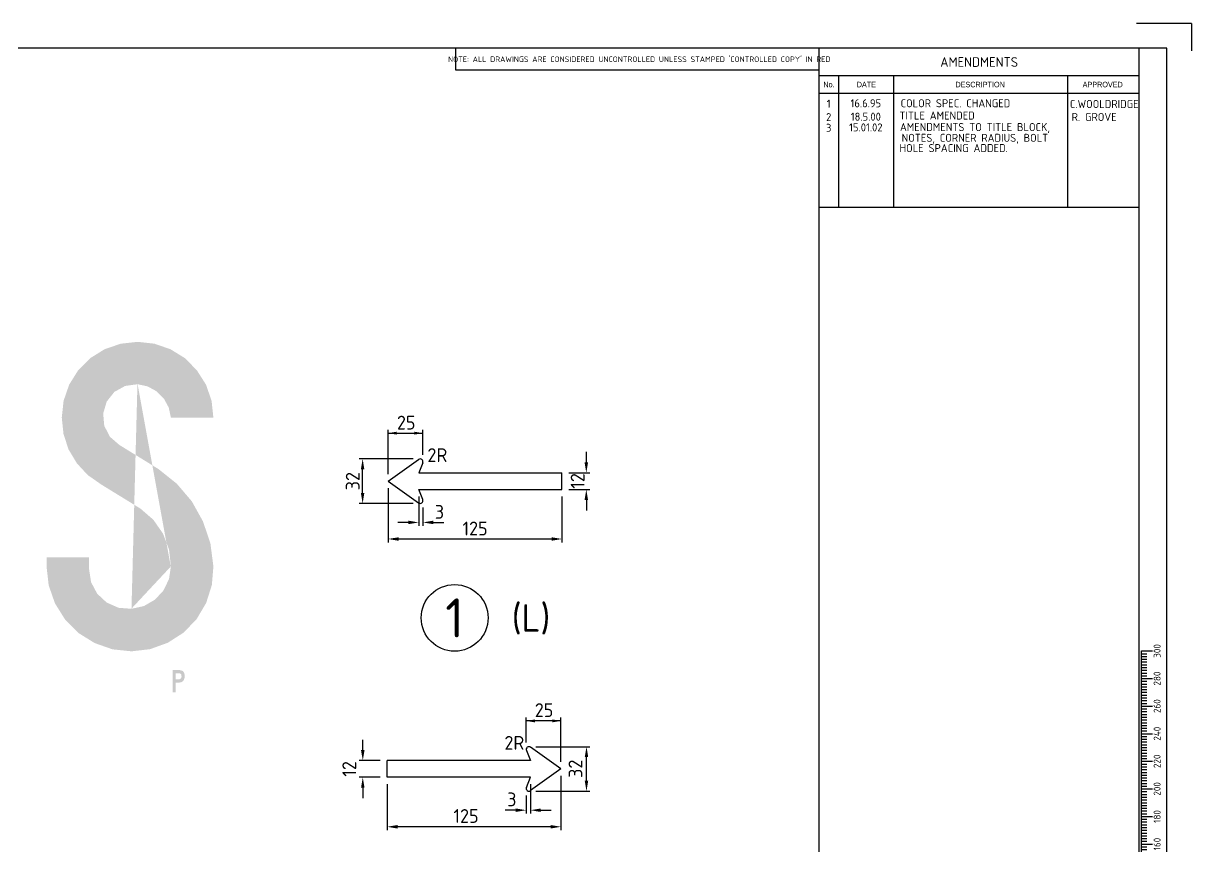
# Model space of a CAD drawing. Extents: x 0 to 1038, y -1303 to 297.
# Drawn here: x 208.3 to 420, y 147.8 to 297 of the extents above; entities that cross this region are included whole.
import ezdxf
from ezdxf.enums import TextEntityAlignment as Align

# ---------------------------------------------------------------- set-up
doc = ezdxf.new("R2010")
doc.units = 0
doc.linetypes.add('CENTERX2', pattern=[101.6, 63.5, -12.7, 12.7, -12.7])
doc.layers.get('0').update_dxf_attribs({"linetype": 'CONTINUOUS'})
for name, color, linetype in [('GREEN', 84, 'CONTINUOUS'), ('L18', 4, 'CONTINUOUS'), ('L25', 1, 'CONTINUOUS'), ('L35', 3, 'CONTINUOUS'), ('T25', 1, 'CONTINUOUS'), ('T50', 7, 'CONTINUOUS'), ('TBLK18', 4, 'CONTINUOUS'), ('TBLK25', 1, 'CONTINUOUS'), ('TBLK35', 3, 'CONTINUOUS'), ('TBLK50', 7, 'CONTINUOUS')]:
    doc.layers.add(name, color=color, linetype=linetype)
doc.styles.add('HELV', font='helv')
doc.styles.add('HELVL', font='helvl', dxfattribs={"width": 0.8})
doc.styles.add('ISO', font='iso3098b.shx')

# ---------------------------------------------------------------- blocks, each defined once
blk = doc.blocks.new('A3BBLK')
at = {"layer": 'TBLK25'}
for q in [(410, 297), (420, 292)]:
    blk.add_line((420, 297), q, dxfattribs=at)
at = {"layer": 'TBLK50'}
for p, q in [((415.5, 292.5), (13, 292.5)), ((352.5, 4.5), (352.5, 292.5)), ((415.5, 4.5), (415.5, 292.5))]:
    blk.add_line(p, q, dxfattribs=at)
blk = doc.blocks.new('A3_IN_VTBLK')
at = {"layer": 'TBLK35'}
for p, q in [((286.67, 288.5), (286.67, 292.5)), ((410.5, 57), (410.5, 292.5)), ((352.5, 288.5), (286.67, 288.5))]:
    blk.add_line(p, q, dxfattribs=at)
blk.add_blockref('A3BBLK', (0, 0))
at = {"color": 4, "style": 'ISO'}
for tag, p in [('MR_DIRECTORATE', (387.63, 68.74)), ('STREET_NAME', (387.63, 62.22)), ('SUBURB_&_POSTCODE', (387.63, 59.22))]:
    blk.add_attdef(tag, text='', height=1.5, dxfattribs=at).set_placement(p, align=Align.CENTER)
at = {"color": 1, "style": 'ISO'}
blk.add_attdef('MR_BRANCH', text='', height=2, dxfattribs=at).set_placement((387.63, 65.34), align=Align.CENTER)
for tag, p in [('FILE_NUMBER', (374.52, 53.49)), ('DESIGNED_/_DRAWN', (374.52, 48.49)), ('VERIFIED', (374.52, 43.49)), ('APPROVED', (374.52, 38.49))]:
    blk.add_attdef(tag, p, '', height=2, dxfattribs=at)
at = {"layer": 'T25', "style": 'ISO'}
blk.add_attdef('LOCAL_AUTHORITY', (370.48, 16.73), '', height=1.25, dxfattribs=at)
at = {"layer": 'TBLK18', "style": 'ISO'}
blk.add_text("NOTE: ALL DRAWINGS ARE CONSIDERED UNCONTROLLED UNLESS STAMPED 'CONTROLLED COPY' IN RED", height=1, dxfattribs=at).set_placement((319.92, 290), align=Align.CENTER)
at = {"layer": 'TBLK25', "style": 'ISO'}
for tag, p in [('ROAD_SECTION', (384.5, 29.16)), ('SLK', (384.5, 26.11)), ('CHAINAGE', (384.5, 19.21)), ('DRG_TYPE_03', (360.51, 11.5)), ('DRG_TYPE_02', (360.51, 8.36)), ('DRG_TYPE_01', (360.3, 5.42))]:
    blk.add_attdef(tag, text='', height=1.75, dxfattribs=at).set_placement(p, align=Align.CENTER)
at = {"layer": 'TBLK35', "style": 'ISO', "width": 0.9}
for tag, p in [('ROAD_PROJECT&NUMBER', (384.5, 32.23)), ('DRAWING_DESCRIPTION', (384.5, 22.29))]:
    blk.add_attdef(tag, text='', height=2.5, dxfattribs=at).set_placement(p, align=Align.CENTER)
at = {"layer": 'TBLK50', "style": 'ISO'}
blk.add_attdef('DRG_NUMBER', (372.72, 6.02), '', height=5, dxfattribs=at)
blk = doc.blocks.new('A25')
at = {"color": 1, "linetype": 'ByBlock'}
blk.add_solid([(2.5, 0.42), (2.5, -0.42), (0, 0)], dxfattribs=at)
blk = doc.blocks.new('SCA4_3')
at = {"layer": 'L18'}
for p, q in [((-4.6, 86.51), (-2.6, 86.51)), ((-4.6, 11.51), (-4.6, 86.51)), ((-4.6, 86.01), (-3.6, 86.01)), ((-4.6, 85.51), (-3.6, 85.51)), ((-4.6, 85.01), (-3.6, 85.01)), ((-4.6, 84.51), (-3.6, 84.51)), ((-4.6, 84.01), (-3.6, 84.01)), ((-4.6, 83.51), (-3.6, 83.51)), ((-4.6, 83.01), (-3.6, 83.01)), ((-4.6, 82.51), (-3.6, 82.51)), ((-4.6, 82.01), (-3.6, 82.01)), ((-4.6, 81.51), (-2.6, 81.51)), ((-4.6, 81.01), (-3.6, 81.01)), ((-4.6, 80.51), (-3.6, 80.51)), ((-4.6, 80.01), (-3.6, 80.01)), ((-4.6, 79.51), (-3.6, 79.51)), ((-4.6, 79.01), (-3.6, 79.01)), ((-4.6, 78.51), (-3.6, 78.51)), ((-4.6, 78.01), (-3.6, 78.01)), ((-4.6, 77.51), (-3.6, 77.51)), ((-4.6, 77.01), (-3.6, 77.01)), ((-4.6, 76.51), (-2.6, 76.51)), ((-4.6, 76.01), (-3.6, 76.01)), ((-4.6, 75.51), (-3.6, 75.51)), ((-4.6, 75.01), (-3.6, 75.01)), ((-4.6, 74.51), (-3.6, 74.51)), ((-4.6, 74.01), (-3.6, 74.01)), ((-4.6, 73.51), (-3.6, 73.51)), ((-4.6, 73.01), (-3.6, 73.01)), ((-4.6, 72.51), (-3.6, 72.51)), ((-4.6, 72.01), (-3.6, 72.01)), ((-4.6, 71.51), (-2.6, 71.51)), ((-4.6, 71.01), (-3.6, 71.01)), ((-4.6, 70.51), (-3.6, 70.51)), ((-4.6, 70.01), (-3.6, 70.01)), ((-4.6, 69.51), (-3.6, 69.51)), ((-4.6, 69.01), (-3.6, 69.01)), ((-4.6, 68.51), (-3.6, 68.51)), ((-4.6, 68.01), (-3.6, 68.01)), ((-4.6, 67.51), (-3.6, 67.51)), ((-4.6, 67.01), (-3.6, 67.01)), ((-4.6, 66.51), (-2.6, 66.51)), ((-4.6, 66.01), (-3.6, 66.01)), ((-4.6, 65.51), (-3.6, 65.51)), ((-4.6, 65.01), (-3.6, 65.01)), ((-4.6, 64.51), (-3.6, 64.51)), ((-4.6, 64.01), (-3.6, 64.01)), ((-4.6, 63.51), (-3.6, 63.51)), ((-4.6, 63.01), (-3.6, 63.01)), ((-4.6, 62.51), (-3.6, 62.51)), ((-4.6, 62.01), (-3.6, 62.01)), ((-4.6, 61.51), (-2.6, 61.51)), ((-4.6, 61.01), (-3.6, 61.01)), ((-4.6, 60.51), (-3.6, 60.51)), ((-4.6, 60.01), (-3.6, 60.01)), ((-4.6, 59.51), (-3.6, 59.51)), ((-4.6, 59.01), (-3.6, 59.01)), ((-4.6, 58.51), (-3.6, 58.51)), ((-4.6, 58.01), (-3.6, 58.01)), ((-4.6, 57.51), (-3.6, 57.51)), ((-4.6, 57.01), (-3.6, 57.01)), ((-4.6, 56.51), (-2.6, 56.51)), ((-4.6, 56.01), (-3.6, 56.01)), ((-4.6, 55.51), (-3.6, 55.51)), ((-4.6, 55.01), (-3.6, 55.01)), ((-4.6, 54.51), (-3.6, 54.51)), ((-4.6, 54.01), (-3.6, 54.01)), ((-4.6, 53.51), (-3.6, 53.51)), ((-4.6, 53.01), (-3.6, 53.01)), ((-4.6, 52.51), (-3.6, 52.51)), ((-4.6, 52.01), (-3.6, 52.01)), ((-4.6, 51.51), (-2.6, 51.51)), ((-4.6, 51.01), (-3.6, 51.01)), ((-4.6, 50.51), (-3.6, 50.51)), ((-4.6, 50.01), (-3.6, 50.01)), ((-4.6, 49.51), (-3.6, 49.51)), ((-4.6, 49.01), (-3.6, 49.01)), ((-4.6, 48.51), (-3.6, 48.51)), ((-4.6, 48.01), (-3.6, 48.01)), ((-4.6, 47.51), (-3.6, 47.51)), ((-4.6, 47.01), (-3.6, 47.01)), ((-4.6, 46.51), (-2.6, 46.51)), ((-4.6, 46.01), (-3.6, 46.01)), ((-4.6, 45.51), (-3.6, 45.51)), ((-4.6, 45.01), (-3.6, 45.01)), ((-4.6, 44.51), (-3.6, 44.51)), ((-4.6, 44.01), (-3.6, 44.01)), ((-4.6, 43.51), (-3.6, 43.51)), ((-4.6, 43.01), (-3.6, 43.01)), ((-4.6, 42.51), (-3.6, 42.51)), ((-4.6, 42.01), (-3.6, 42.01)), ((-4.6, 41.51), (-2.6, 41.51)), ((-4.6, 41.01), (-3.6, 41.01)), ((-4.6, 40.51), (-3.6, 40.51)), ((-4.6, 40.01), (-3.6, 40.01)), ((-4.6, 39.51), (-3.6, 39.51)), ((-4.6, 39.01), (-3.6, 39.01)), ((-4.6, 38.51), (-3.6, 38.51)), ((-4.6, 38.01), (-3.6, 38.01)), ((-4.6, 37.51), (-3.6, 37.51)), ((-4.6, 37.01), (-3.6, 37.01)), ((-4.6, 36.51), (-2.6, 36.51)), ((-4.6, 36.01), (-3.6, 36.01)), ((-4.6, 35.51), (-3.6, 35.51)), ((-4.6, 35.01), (-3.6, 35.01)), ((-4.6, 34.51), (-3.6, 34.51)), ((-4.6, 34.01), (-3.6, 34.01)), ((-4.6, 33.51), (-3.6, 33.51)), ((-4.6, 33.01), (-3.6, 33.01)), ((-4.6, 32.51), (-3.6, 32.51)), ((-4.6, 32.01), (-3.6, 32.01)), ((-4.6, 31.51), (-2.6, 31.51)), ((-4.6, 31.01), (-3.6, 31.01)), ((-4.6, 30.51), (-3.6, 30.51)), ((-4.6, 30.01), (-3.6, 30.01)), ((-4.6, 29.51), (-3.6, 29.51)), ((-4.6, 29.01), (-3.6, 29.01)), ((-4.6, 28.51), (-3.6, 28.51)), ((-4.6, 28.01), (-3.6, 28.01)), ((-4.6, 27.51), (-3.6, 27.51)), ((-4.6, 27.01), (-3.6, 27.01)), ((-4.6, 26.51), (-2.6, 26.51)), ((-4.6, 26.01), (-3.6, 26.01)), ((-4.6, 25.51), (-3.6, 25.51)), ((-4.6, 25.01), (-3.6, 25.01)), ((-4.6, 24.51), (-3.6, 24.51)), ((-4.6, 24.01), (-3.6, 24.01)), ((-4.6, 23.51), (-3.6, 23.51)), ((-4.6, 23.01), (-3.6, 23.01)), ((-4.6, 22.51), (-3.6, 22.51)), ((-4.6, 22.01), (-3.6, 22.01)), ((-4.6, 21.51), (-2.6, 21.51)), ((-4.6, 21.01), (-3.6, 21.01)), ((-4.6, 20.51), (-3.6, 20.51)), ((-4.6, 20.01), (-3.6, 20.01)), ((-4.6, 19.51), (-3.6, 19.51)), ((-4.6, 19.01), (-3.6, 19.01)), ((-4.6, 18.51), (-3.6, 18.51)), ((-4.6, 18.01), (-3.6, 18.01)), ((-4.6, 17.51), (-3.6, 17.51)), ((-4.6, 17.01), (-3.6, 17.01)), ((-4.6, 16.51), (-2.6, 16.51)), ((-4.6, 16.01), (-3.6, 16.01)), ((-4.6, 15.51), (-3.6, 15.51)), ((-4.6, 15.01), (-3.6, 15.01)), ((-4.6, 14.51), (-3.6, 14.51)), ((-4.6, 14.01), (-3.6, 14.01)), ((-4.6, 13.51), (-3.6, 13.51)), ((-4.6, 13.01), (-3.6, 13.01)), ((-4.6, 12.51), (-3.6, 12.51)), ((-4.6, 12.01), (-3.6, 12.01)), ((-4.6, 11.51), (-2.6, 11.51))]:
    blk.add_line(p, q, dxfattribs=at)
at = {"layer": 'L18', "style": 'ISO'}
for s, p in [('300', (-1.13, 86.51)), ('280', (-1.13, 81.51)), ('260', (-1.13, 76.51)), ('240', (-1.13, 71.51)), ('220', (-1.13, 66.51)), ('200', (-1.13, 61.51)), ('180', (-1.13, 56.51)), ('160', (-1.13, 51.51)), ('140', (-1.13, 46.51)), ('120', (-1.13, 41.51)), ('100', (-1.13, 36.51)), ('80', (-1.13, 31.51)), ('60', (-1.13, 26.51)), ('40', (-1.13, 21.51)), ('0', (-1.13, 11.51))]:
    blk.add_text(s, height=1.25, rotation=90, dxfattribs=at).set_placement(p, align=Align.CENTER)
blk.add_text('20mm', height=1.25, rotation=90, dxfattribs=at).set_placement((-1.13, 13.97))
at = {"layer": 'L18', "style": 'HELV', "width": 0.85}
blk.add_text('1:4', height=1.5, rotation=90, dxfattribs=at).set_placement((-1.75, 9.54), align=Align.RIGHT)

msp = doc.modelspace()

# ---------------------------------------------------------------- hatches: boundary and pattern name
at = {"layer": 'GREEN'}
h = msp.add_hatch(color=256, dxfattribs=at)
h.paths.add_polyline_path([(222.4, 213.43), (222.43, 213.43)], flags=17)
h.paths.add_polyline_path([(212.53, 200.23), (212.53, 198.58), (212.92, 195.15), (214.05, 191.9), (215.88, 188.97), (218.3, 186.52), (221.24, 184.69), (224.49, 183.55), (227.92, 183.19), (231.29, 183.58), (234.49, 184.74), (237.35, 186.57), (239.72, 189.02), (241.45, 191.96), (242.48, 195.2), (242.76, 198.58), (242.22, 202.76), (240.88, 206.72), (238.85, 210.38), (236.14, 213.56), (232.87, 216.18), (225.73, 220.59), (224.03, 222.06), (222.99, 224.05), (222.79, 226.29), (223.43, 228.45), (224.82, 230.21), (226.78, 231.29), (229.03, 231.6), (230.83, 231.21), (232.48, 230.31), (233.79, 228.99), (234.67, 227.37), (235.06, 225.54), (242.76, 225.54), (242.43, 228.61), (241.42, 231.52), (239.77, 234.12), (237.61, 236.32), (234.98, 237.94), (232.09, 238.94), (229.03, 239.28), (225.96, 238.94), (223.05, 237.94), (220.44, 236.32), (218.25, 234.12), (216.63, 231.52), (215.62, 228.61), (215.29, 225.54), (215.6, 222.6), (216.5, 219.82), (218.02, 217.27), (220, 215.13), (222.43, 213.43), (229.57, 209.04), (231.89, 207.03), (233.64, 204.51), (234.72, 201.65), (235.06, 198.58), (234.72, 196.31), (233.72, 194.22), (232.17, 192.55), (230.16, 191.39), (227.92, 190.9), (225.57, 191.08), (223.43, 192.03), (221.71, 193.63), (220.6, 195.72), (220.24, 198.04), (220.24, 200.23)])
h.paths.add_polyline_path([(225.7, 220.59), (225.73, 220.59)], flags=16)
edge = h.paths.add_edge_path(flags=16)
edge.add_line((227.92, 190.9), (227.89, 190.9))
edge.add_line((235.06, 198.58), (235.03, 198.58))
edge.add_line((229.03, 231.6), (229, 231.6))
h = msp.add_hatch(color=256, dxfattribs=at)
h.paths.add_polyline_path([(222.4, 213.43), (222.43, 213.43)], flags=17)
h.paths.add_polyline_path([(212.53, 200.23), (212.53, 198.58), (212.92, 195.15), (214.05, 191.9), (215.88, 188.97), (218.3, 186.52), (221.24, 184.69), (224.49, 183.55), (227.92, 183.19), (231.29, 183.58), (234.49, 184.74), (237.35, 186.57), (239.72, 189.02), (241.45, 191.96), (242.48, 195.2), (242.76, 198.58), (242.22, 202.76), (240.88, 206.72), (238.85, 210.38), (236.14, 213.56), (232.87, 216.18), (225.73, 220.59), (224.03, 222.06), (222.99, 224.05), (222.79, 226.29), (223.43, 228.45), (224.82, 230.21), (226.78, 231.29), (229.03, 231.6), (230.83, 231.21), (232.48, 230.31), (233.79, 228.99), (234.67, 227.37), (235.06, 225.54), (242.76, 225.54), (242.43, 228.61), (241.42, 231.52), (239.77, 234.12), (237.61, 236.32), (234.98, 237.94), (232.09, 238.94), (229.03, 239.28), (225.96, 238.94), (223.05, 237.94), (220.44, 236.32), (218.25, 234.12), (216.63, 231.52), (215.62, 228.61), (215.29, 225.54), (215.6, 222.6), (216.5, 219.82), (218.02, 217.27), (220, 215.13), (222.43, 213.43), (229.57, 209.04), (231.89, 207.03), (233.64, 204.51), (234.72, 201.65), (235.06, 198.58), (234.72, 196.31), (233.72, 194.22), (232.17, 192.55), (230.16, 191.39), (227.92, 190.9), (225.57, 191.08), (223.43, 192.03), (221.71, 193.63), (220.6, 195.72), (220.24, 198.04), (220.24, 200.23)])
h.paths.add_polyline_path([(225.7, 220.59), (225.73, 220.59)], flags=16)
edge = h.paths.add_edge_path(flags=16)
edge.add_line((227.92, 190.9), (227.89, 190.9))
edge.add_line((235.06, 198.58), (235.03, 198.58))
edge.add_line((229.03, 231.6), (229, 231.6))
at = {"layer": 'TBLK25', "linetype": 'CENTERX2'}
h = msp.add_hatch(color=256, dxfattribs=at)
h.paths.add_polyline_path([(236.62, 179.23), (236.55, 179.23)], flags=0)
edge = h.paths.add_edge_path(flags=16)
edge.add_line((235.93, 178.1), (235.93, 179.23))
edge.add_line((235.93, 179.23), (236.62, 179.23))
edge.add_line((236.93, 179.04), (236.62, 179.23))
edge.add_line((236.93, 179.04), (236.99, 178.66))
edge.add_line((236.99, 178.66), (236.93, 178.35))
edge.add_line((236.93, 178.35), (236.62, 178.1))
edge.add_line((236.62, 178.1), (235.93, 178.1))
h.paths.add_polyline_path([(236.55, 179.79), (236.62, 179.79)], flags=16)
edge = h.paths.add_edge_path()
edge.add_line((235.93, 175.78), (235.36, 175.78))
edge.add_line((235.36, 175.78), (235.36, 179.79))
edge.add_line((235.36, 179.79), (236.62, 179.79))
edge.add_line((236.93, 179.73), (236.62, 179.79))
edge.add_line((236.93, 179.73), (237.24, 179.6))
edge.add_line((237.24, 179.6), (237.43, 179.35))
edge.add_line((237.43, 179.35), (237.56, 178.91))
edge.add_line((237.56, 178.91), (237.56, 178.47))
edge.add_line((237.56, 178.47), (237.43, 178.03))
edge.add_line((237.43, 178.03), (237.24, 177.78))
edge.add_line((237.24, 177.78), (236.93, 177.59))
edge.add_line((236.93, 177.59), (236.62, 177.53))
edge.add_line((236.62, 177.53), (235.93, 177.53))
edge.add_line((235.93, 177.53), (235.93, 175.78))

# ---------------------------------------------------------------- linework, layer by layer
at = {"layer": 'L35'}
for p, q in [((274.42, 214.03), (279.92, 217.96)), ((280.68, 217.37), (279.96, 215.54)), ((274.42, 214.03), (279.92, 210.09)), ((279.96, 215.54), (305.92, 215.54)), ((305.92, 212.52), (305.92, 215.54)), ((279.96, 212.52), (305.92, 212.52)), ((280.68, 210.68), (279.96, 212.52)), ((299.47, 165.22), (300.19, 163.39)), ((305.73, 161.88), (300.23, 165.81)), ((300.19, 163.39), (274.23, 163.39)), ((274.23, 160.36), (274.23, 163.39)), ((305.73, 161.88), (300.23, 157.94)), ((300.19, 160.36), (274.23, 160.36)), ((299.47, 158.53), (300.19, 160.36))]:
    msp.add_line(p, q, dxfattribs=at)
msp.add_circle((286.47, 189.25), 6.05, dxfattribs=at)
for centre, start, end in [((280.22, 217.56), 338.5117, 125.5884), ((280.22, 210.5), 234.4116, 21.4883), ((299.94, 165.4), 54.4116, 201.4883), ((299.94, 158.35), 158.5117, 305.5884)]:
    msp.add_arc(centre, 0.504, start, end, dxfattribs=at)
at = {"layer": 'T25'}
for p, q in [((274.42, 215.29), (274.42, 223.36)), ((274.42, 222.73), (280.72, 222.73)), ((280.72, 218.82), (280.72, 223.36)), ((278.96, 218.06), (269.17, 218.06)), ((310.33, 217.43), (310.33, 219.32)), ((269.8, 211.89), (269.8, 216.17)), ((307.18, 215.54), (310.96, 215.54)), ((274.42, 212.77), (274.42, 202.92)), ((307.18, 212.52), (310.96, 212.52)), ((278.96, 210), (269.17, 210)), ((279.96, 211.26), (279.96, 205.92)), ((305.92, 211.26), (305.92, 202.92)), ((310.33, 210.63), (310.33, 208.74)), ((280.72, 209.24), (280.72, 205.92)), ((278.07, 206.55), (276.18, 206.55)), ((282.61, 206.55), (284.5, 206.55)), ((276.31, 203.55), (304.03, 203.55)), ((299.43, 166.66), (299.43, 171.21)), ((305.73, 170.58), (299.43, 170.58)), ((305.73, 163.14), (305.73, 171.21)), ((269.83, 165.28), (269.83, 167.17)), ((301.2, 165.91), (310.99, 165.91)), ((272.97, 163.39), (269.2, 163.39)), ((310.36, 159.73), (310.36, 164.02)), ((272.97, 160.36), (269.2, 160.36)), ((274.23, 159.1), (274.23, 150.76)), ((300.19, 159.1), (300.19, 153.77)), ((305.73, 160.62), (305.73, 150.76)), ((269.83, 158.47), (269.83, 156.58)), ((299.43, 157.09), (299.43, 153.77)), ((301.2, 157.84), (310.99, 157.84)), ((297.54, 154.4), (295.65, 154.4)), ((302.08, 154.4), (303.97, 154.4)), ((303.84, 151.39), (276.12, 151.39))]:
    msp.add_line(p, q, dxfattribs=at)
for points in [[(269.48, 216.17), (270.11, 216.17), (269.8, 218.06)], [(310.01, 217.43), (310.64, 217.43), (310.33, 215.54)], [(269.48, 211.89), (270.11, 211.89), (269.8, 210)], [(310.01, 210.63), (310.64, 210.63), (310.33, 212.52)], [(278.07, 206.87), (278.07, 206.24), (279.96, 206.55)], [(282.61, 206.87), (282.61, 206.24), (280.72, 206.55)], [(276.31, 203.86), (276.31, 203.23), (274.42, 203.55)], [(304.03, 203.86), (304.03, 203.23), (305.92, 203.55)], [(270.14, 165.28), (269.51, 165.28), (269.83, 163.39)], [(310.67, 164.02), (310.04, 164.02), (310.36, 165.91)], [(270.14, 158.47), (269.51, 158.47), (269.83, 160.36)], [(310.67, 159.73), (310.04, 159.73), (310.36, 157.84)], [(297.54, 154.71), (297.54, 154.08), (299.43, 154.4)], [(302.08, 154.71), (302.08, 154.08), (300.19, 154.4)], [(276.12, 151.71), (276.12, 151.08), (274.23, 151.39)], [(303.84, 151.71), (303.84, 151.08), (305.73, 151.39)]]:
    msp.add_solid(points, dxfattribs=at)
at = {"layer": 'TBLK25'}
for p, q in [((410.5, 287.5), (352.5, 287.5)), ((356.07, 263.6), (356.07, 287.5)), ((366.07, 263.6), (366.07, 287.5)), ((397.55, 263.6), (397.55, 287.5)), ((410.5, 284.3), (352.5, 284.3)), ((410.5, 263.6), (352.5, 263.6))]:
    msp.add_line(p, q, dxfattribs=at)

# ---------------------------------------------------------------- block references
at = {"layer": 'L25'}
msp.add_blockref('A3_IN_VTBLK', (0, 0), dxfattribs=at)
at = {"layer": 'L25', "linetype": 'CENTERX2'}
msp.add_blockref('SCA4_3', (415.5, 96.75), dxfattribs=at)
at = {"layer": 'T25', "yscale": 0.63, "zscale": 0.63}
for p, xscale in [((274.42, 222.73), 0.63), ((305.73, 170.58), -0.63)]:
    msp.add_blockref('A25', p, dxfattribs=dict(at, xscale=xscale))
at = {"layer": 'T25', "yscale": 0.63, "zscale": 0.63, "rotation": 180}
for p, xscale in [((280.72, 222.73), 0.63), ((299.43, 170.58), -0.63)]:
    msp.add_blockref('A25', p, dxfattribs=dict(at, xscale=xscale))

# ---------------------------------------------------------------- texts
at = {"layer": 'T25', "color": 3, "style": 'ISO'}
for s, p in [('1', (354.24, 281.71)), ('16.6.95', (360.97, 281.79)), ('COLOR SPEC. CHANGED', (377.21, 281.79)), ('C.WOOLDRIDGE', (404.17, 281.66)), ('2', (354.24, 279.28)), ('18.5.00', (360.97, 279.36)), ('TITLE AMENDED', (373.88, 279.57)), ('R. GROVE', (402.34, 279.31)), ('3', (354.24, 277.34)), ('15.01.02', (360.97, 277.42)), ('AMENDMENTS TO TITLE BLOCK,', (380.74, 277.48)), ('NOTES, CORNER RADIUS, BOLT ', (381.18, 275.53)), ('HOLE SPACING ADDED.', (376.89, 273.67))]:
    msp.add_text(s, height=1.45, dxfattribs=at).set_placement(p, align=Align.CENTER)
at = {"layer": 'T25', "color": 1, "style": 'ISO'}
for s, p in [('25', (277.69, 224.64)), ('3', (283.72, 208.46)), ('125', (290.17, 205.45)), ('25', (302.67, 172.53)), ('3', (296.83, 156.35)), ('125', (288.53, 153.35))]:
    msp.add_text(s, height=2.5, dxfattribs=at).set_placement(p, align=Align.MIDDLE_CENTER)
for p in [(281.54, 217.5), (295.49, 165.35)]:
    msp.add_text('2R', height=2.5, dxfattribs=at).set_placement(p)
for s, p in [('32', (268, 214.03)), ('12', (308.75, 214.07)), ('12', (267.38, 161.88)), ('32', (308.36, 161.91))]:
    msp.add_text(s, height=2.5, rotation=90, dxfattribs=at).set_placement(p, align=Align.MIDDLE_CENTER)
at = {"layer": 'T50', "style": 'ISO'}
for s, height, p in [('1', 7.06, (286.47, 189.25)), ('(L)', 5, (300.31, 189.25))]:
    msp.add_text(s, height=height, dxfattribs=at).set_placement(p, align=Align.MIDDLE)
at = {"layer": 'TBLK18', "style": 'HELVL', "width": 0.9}
for s, p in [('No.', (354.29, 285.41)), ('DATE', (361.07, 285.41)), ('DESCRIPTION', (381.68, 285.41)), ('APPROVED', (403.89, 285.41))]:
    msp.add_text(s, height=1, dxfattribs=at).set_placement(p, align=Align.CENTER)
at = {"layer": 'TBLK25', "style": 'ISO'}
msp.add_text('AMENDMENTS', height=1.75, dxfattribs=at).set_placement((381.5, 289.12), align=Align.CENTER)

doc.saveas('drawing.dxf')
